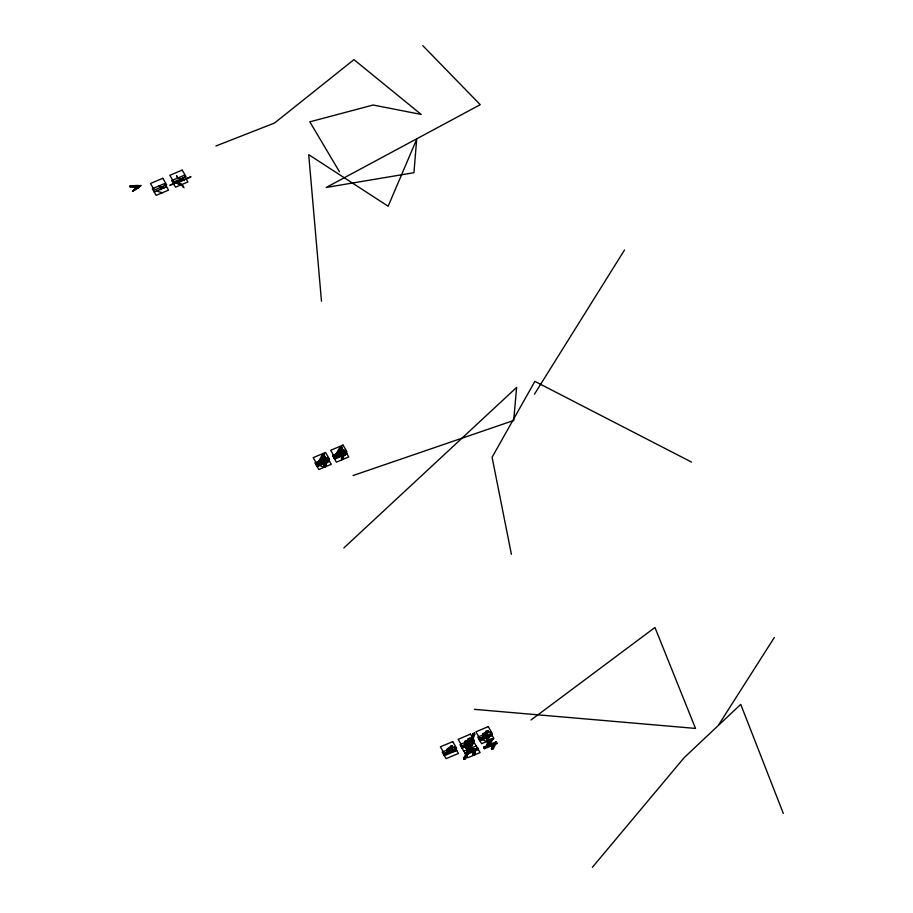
<?xml version="1.0" encoding="UTF-8"?>
<svg xmlns="http://www.w3.org/2000/svg" width="913" height="913" viewBox="0 0 913 913"><rect width="100%" height="100%" fill="white"/><g stroke="black" fill="none" stroke-linecap="round" stroke-linejoin="round"><path stroke-width="1.37" d="M456.306 749.858L448.431 753.179L448.58 748.169L447.416 748.66L446.914 753.818L443.958 755.062L443.592 754.001L446.548 752.746M319.379 463.678L316.423 464.922L316.777 465.915L319.733 464.671L320.075 459.661M461.727 747.576L464.683 746.332L465.002 741.242L466.52 740.614L466.885 741.676L466.189 745.693L474.075 742.372L473.699 741.299L466.281 744.426L466.657 745.054L471.313 743.091L471.69 744.152L464.032 759.388L463.667 758.326L471.313 743.091M464.683 746.332L465.002 741.242M466.189 745.693L466.52 740.614M473.505 750.383L473.185 755.473L473.505 750.383L474.863 749.824L474.486 749.196L467.833 747.188L466.018 747.952L473.037 750.589L466.018 747.952M474.326 753.773L475.022 749.756L477.978 748.5L478.344 749.573L475.388 750.817L474.692 754.834L474.326 753.773L472.808 754.412M324.674 462.218L324.332 467.228L324.674 462.218L321.73 463.462L321.365 462.845L325.062 456.386L325.427 457.002L321.73 463.462M325.496 465.596L326.192 461.579L329.148 460.335L329.49 461.327L326.534 462.571L325.838 466.589L325.496 465.596L323.978 466.235M339.088 451.65L338.734 456.66M341.473 458.862L342.17 454.845L341.827 459.855L341.473 458.862L342.991 458.223L343.687 454.206L343.334 459.216L342.991 458.223M482.76 733.755L482.441 738.845L482.76 733.755L484.278 733.128L484.643 734.189M484.278 733.128L483.958 738.206M486.675 740.34L487.371 736.323L487.04 741.402L486.675 740.34L488.181 739.701L488.877 735.684L488.558 740.763L488.181 739.701M486.812 745.761L487.496 741.744L489.014 741.105L489.379 742.166L487.873 742.805L487.177 746.823L484.221 748.067L483.856 747.005L486.812 745.761L487.177 746.823M491.776 749.39L494.184 744.643L493.819 743.581L491.411 748.318L491.776 749.39L493.294 748.751L495.702 744.004L496.946 743.49L496.569 742.862L488.695 746.183L489.014 741.105M446.914 753.818L447.416 748.66M466.874 753.636L466.497 752.563L472.877 733.687L474.395 733.048L474.76 734.109L468.38 752.997L477.978 748.945L477.602 747.884L474.486 749.196M467.33 752.289L473.254 734.748L472.877 733.687M468.38 752.997L468.015 751.935L474.395 733.048M463.667 758.326L465.174 757.687L472.831 742.452L474.075 741.927L474.44 742.988L473.196 743.513L465.55 758.749L464.032 759.388M491.411 748.318L492.917 747.679L495.325 742.942L496.569 742.417L496.204 741.801L488.786 744.928L489.151 745.544L493.819 743.581M324.081 454.183L320.383 460.643L320.748 461.259L324.457 454.8L324.081 454.183L322.266 454.948L318.569 461.407L318.934 462.024L315.818 463.336L315.453 462.72L315.795 463.713L316.16 464.329L324.047 461.008L325.907 463.176L327.413 462.537L325.211 459.376L328.166 458.132L328.509 459.125L325.553 460.369L325.211 459.376M318.934 462.024L322.631 455.564L324.457 454.8M316.423 464.922L316.8 465.539L319.915 464.226L319.539 463.61L323.248 457.151L325.062 456.386M319.915 464.226L323.613 457.767L323.248 457.151M339.762 447.564L336.064 454.035L336.429 454.651L340.138 448.192L341.953 447.427L341.576 446.799L339.762 447.564L340.138 448.192M341.576 446.799L337.878 453.259L338.244 453.887L341.953 447.427M340.743 449.767L337.045 456.226L337.411 456.854L341.108 450.394L342.934 449.63L342.558 449.002L340.743 449.767L341.108 450.394M342.558 449.002L338.86 455.461L339.225 456.089L342.934 449.63M443.592 754.001L443.958 754.617L447.073 753.305L446.708 752.677L450.44 746.298L452.255 745.533L452.62 746.149L448.888 752.54L448.523 751.913L452.255 745.533M447.073 753.305L450.805 746.914L452.62 746.149M464.306 745.259L461.35 746.514L461.716 747.131L464.843 745.818L464.466 745.191L468.198 738.811L470.012 738.046L470.389 738.663L466.657 745.054M464.843 745.818L468.563 739.427L470.389 738.663M466.281 744.426L470.012 738.046M485.956 731.324L482.235 737.704L482.6 738.332L486.332 731.941L488.147 731.176L487.782 730.56L485.956 731.324L486.332 731.941M487.782 730.56L484.05 736.939L484.415 737.567L488.147 731.176M483.856 747.005L484.221 747.621L487.337 746.309L486.971 745.693L490.692 739.302L492.518 738.537L492.883 739.165L489.151 745.544M487.337 746.309L491.068 739.929L492.883 739.165M488.786 744.928L492.518 738.537M534.482 394.165L624.526 249.979M718.885 724.5L774.327 637.502M592.354 867.35L684.179 757.63L740.74 704.38L783.308 813.415M324.195 457.527L323.841 456.534L322.335 457.173L318.397 461.476L318.751 462.469L315.795 463.713M320.703 459.969L323.841 456.534M338.255 451.513L335.904 454.103L336.246 455.085L339.385 451.65M338.198 452.597L341.336 449.162L341.69 450.155L337.753 454.457L337.411 453.464M160.414 189.436L163.393 186.263M179.827 180.888L182.611 177.921M179.793 181.276L182.771 178.092M323.134 463.621L326.112 460.437M468.084 745.282L471.062 742.109M485.842 737.795L488.82 734.623M343.824 547.971L516.61 387.409L513.711 420.482L353.057 475.536M179.793 180.922L169.67 185.248M531.046 719.969L654.963 627.482L695.512 728.426L474.418 709.344M132.67 191.296L133.606 190.612A43.961 24.651 -19.2 0 1 136.745 188.523M137.064 188.477L141.15 185.51L129.692 186.286C132.91 185.738 145.829 183.798 136.288 188.957A41.005 22.985 -19.2 0 0 132.716 191.388M154.24 192.05L166.588 186.834M170.685 185.065L190.497 176.871M191.011 176.837L177.111 183.216M339.83 449.801L341.336 449.162M325.427 457.002L322.677 458.166L322.335 457.173M323.647 459.285L327.801 457.516L328.166 458.132M345.297 450.143L346.004 451.752L333.656 456.957L333.291 456.34L332.948 455.347L333.313 455.964L345.662 450.76L345.297 450.143L332.503 455.553L336.406 462.138L348.755 456.934L344.852 450.349M320.748 461.259L323.704 460.015L325.907 463.176M328.509 459.125L328.144 458.509L320.258 461.83L319.915 460.837L315.008 462.937L318.911 469.51L331.259 464.306L327.356 457.721M333.291 456.34L345.639 451.125L346.004 451.752M319.539 463.61L320.897 463.039L321.239 464.032L329.125 460.711L328.771 459.718L321.365 462.845M333.918 457.55L346.278 452.346L346.986 453.955L334.637 459.159L333.918 457.55L334.272 458.531L346.62 453.327L346.278 452.346M334.295 458.166L346.643 452.962M316.959 466.223L329.308 461.019M325.028 463.211L317.142 466.532L316.8 465.539M343.402 455.804L341.2 452.643L343.402 455.804L344.92 455.165L342.706 452.003L344.92 455.165M473.254 734.748L474.76 734.109M471.074 739.907L459.958 744.597L467.764 757.756L480.112 752.552L472.306 739.393M450.645 749.482L453.556 750.577L453.921 751.639L451.022 750.554L450.645 749.482L451.821 748.991L455.062 749.938L455.439 751L452.186 750.064L451.821 748.991M446.708 752.677L448.055 752.118M448.523 751.913L455.941 748.786L456.306 749.413L448.888 752.54M464.466 745.191L465.824 744.631M479.12 739.028L491.468 733.812L491.833 734.44L492.21 735.501L479.85 740.705L479.12 739.028L479.485 739.644L491.833 734.44M479.485 740.089L491.833 734.885L491.468 733.812M461.91 747.884L474.258 742.68M479.667 740.397L492.016 735.193M471.69 744.152L462.092 748.192L461.35 746.514M466.383 748.58L468.209 747.804L474.863 749.824M463.861 751.171L467.57 749.619M470.035 748.569L476.209 745.967M465.995 754.777L465.253 753.088L466.497 752.563M468.015 751.935L472.672 749.961M473.037 750.589L465.63 753.716L465.253 753.088M486.971 745.693L488.318 745.122M467.308 754.218L473.881 751.456M484.221 748.067L484.586 748.694L494.184 744.643M183.981 179.621L177.841 177.978L176.597 175.889M175.456 183.057L181.516 184.574L182.84 186.709M215.902 146L274.482 123.061L353.959 59.642L421.178 114.433L373.166 105.018L309.827 121.84L339.453 171.758M129.794 186.457C133.252 185.019 143.421 185.761 135.352 189.288A36.417 20.417 -19.2 0 0 132.613 191.205M129.851 186.549C132.545 185.145 141.561 186.412 135.033 189.368A43.653 24.468 -19.2 0 0 132.556 191.125M129.897 186.64L135.66 186.823A4.28 2.397 -19.2 0 1 136.448 187.485L134.645 189.448A43.425 24.343 -19.2 0 0 132.511 191.034A34.238 19.196 -19.2 0 1 134.143 189.573L135.375 188.226A8.822 4.942 -19.2 0 0 135.067 187.701L134.793 187.416A4.964 2.785 -19.2 0 0 133.618 186.811L129.954 186.72M175.912 182.908L182.166 184.666L184.049 187.781M158.463 186.149L164.306 187.804M156.534 191.079L162.366 192.734M319.242 465.253L324.035 467.353M481.961 739.439L486.743 741.527M464.192 746.925L467.787 748.489M691.518 462.081L534.87 381.372L492.096 457.265L511.394 554.282M422.787 45.65L480.238 104.687L326.215 187.45L413.943 172.694L416.67 139.347L388.151 206.224L308.708 154.674L321.479 301.222M325.553 460.369L327.413 462.537M182.737 177.944L184.346 180.637M176.483 175.616L177.807 177.795L183.068 179.45L176.426 182.817L181.653 184.38L183.193 186.925M328.771 459.718L329.148 460.335M322.266 454.948L322.631 455.564M490.692 739.302L491.068 739.929M321.833 461.43L325.085 466.908M483.89 734.509L487.793 741.082M473.699 741.299L474.075 741.927M477.602 747.884L477.978 748.5M468.198 738.811L468.563 739.427M467.833 747.188L468.209 747.804M450.44 746.298L450.805 746.914M496.204 741.801L496.946 743.49M495.325 742.942L495.702 744.004M492.917 747.679L493.294 748.751M487.496 741.744L487.873 742.805M484.221 747.621L484.586 748.694M472.831 742.452L473.196 743.513M475.022 749.756L475.388 750.817M465.174 757.687L465.55 758.749M455.941 748.786L456.683 750.475L444.334 755.679L443.958 754.617M448.58 748.169L448.945 749.231M336.874 456.295L337.228 457.287M333.313 455.964L333.656 456.957M327.801 457.516L328.144 458.509M326.192 461.579L326.534 462.571M323.704 460.015L324.047 461.008M315.818 463.336L316.16 464.329M162.811 178.286L150.462 183.49L154.365 190.075L166.714 184.871L162.811 178.286M182.189 170.115L169.841 175.319L173.744 181.904L186.092 176.7L182.189 170.115M164.637 183.547L152.288 188.751L156.191 195.336L168.54 190.132L164.637 183.547M184.015 175.376L171.667 180.591L175.57 187.165L187.93 181.961L184.015 175.376M325.519 452.46L313.17 457.664L317.073 464.249L329.422 459.045L325.519 452.46M343.014 445.088L330.666 450.292L334.569 456.877L346.917 451.673L343.014 445.088M452.711 741.618L440.363 746.823L444.266 753.396L456.614 748.192L452.711 741.618M470.469 734.132L458.121 739.336L462.024 745.91L474.372 740.705L470.469 734.132M488.238 726.645L475.89 731.849L479.793 738.423L492.141 733.219L488.238 726.645M454.537 746.88L442.189 752.084L446.092 758.657L458.452 753.453L454.537 746.88M490.064 731.906L477.716 737.111L481.619 743.684L493.967 738.48L490.064 731.906"/></g></svg>
